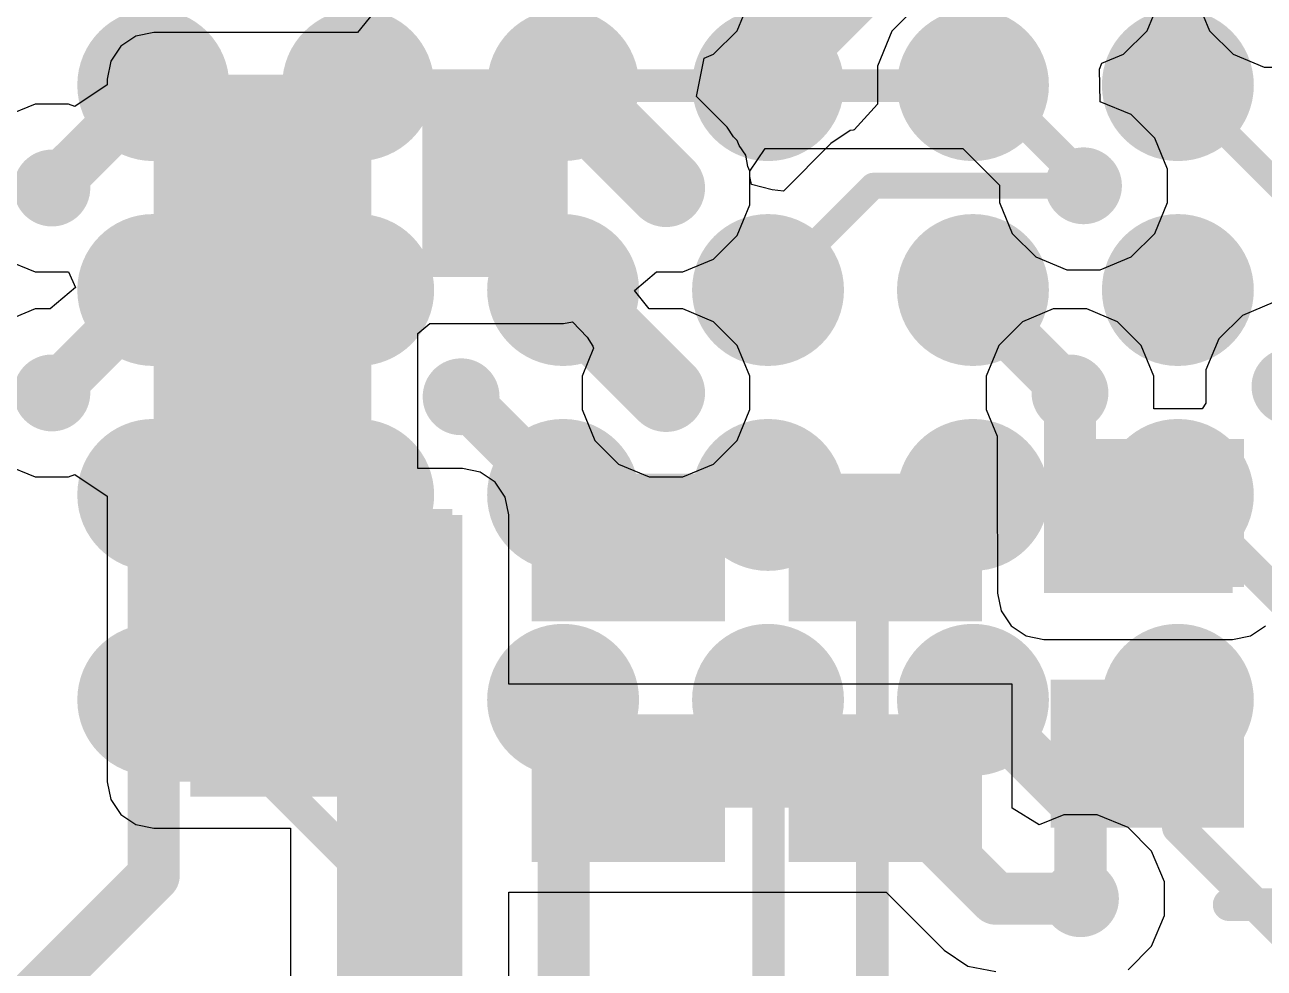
# Model space of a CAD drawing. Header units: millimetres. Extents: x -1.7 to 76.1, y -1.1 to 50.5.
# Drawn here: x 16.326 to 21.164, y 18.017 to 21.7 of the extents above; entities that cross this region are included whole.
import ezdxf

# ---------------------------------------------------------------- set-up
doc = ezdxf.new("R2010")
doc.units = ezdxf.units.MM
for name, color, linetype in [('BottomLayer', 5, 'Continuous'), ('BottomPaste', 16, 'Continuous'), ('BottomSolder', 6, 'Continuous'), ('TopLayer', 1, 'Continuous'), ('TopOverlay', 2, 'Continuous'), ('TopPaste', 8, 'Continuous'), ('TopSolder', 216, 'Continuous'), ('ViaHoleLayer', 16, 'Continuous')]:
    doc.layers.add(name, color=color, linetype=linetype)

# ---------------------------------------------------------------- blocks, each defined once
blk = doc.blocks.new('C___0402_B_9')
at = {"layer": 'BottomLayer'}
for points in [[(-0.2413, 0.3175), (-0.2412999999999999, -0.3175), (-0.6985, -0.3175), (-0.6985, 0.3175)], [(0.6985, 0.3175), (0.6985, -0.3175), (0.2413, -0.3175), (0.2412999999999999, 0.3175)]]:
    blk.add_hatch(color=5, dxfattribs=at).paths.add_polyline_path(points)
at = {"layer": 'BottomPaste'}
for points in [[(-0.2413, 0.3175), (-0.2412999999999999, -0.3175), (-0.6985, -0.3175), (-0.6985, 0.3175)], [(0.6985, 0.3175), (0.6985, -0.3175), (0.2413, -0.3175), (0.2412999999999999, 0.3175)]]:
    blk.add_hatch(color=16, dxfattribs=at).paths.add_polyline_path(points)
at = {"layer": 'BottomSolder'}
for points in [[(-0.18130012, 0.37749988), (-0.18130012, -0.37749988), (-0.7584998799999999, -0.37749988), (-0.7584998799999999, 0.37749988)], [(0.7584998799999999, 0.37749988), (0.7584998799999999, -0.37749988), (0.18130012, -0.37749988), (0.18130012, 0.37749988)]]:
    blk.add_hatch(color=6, dxfattribs=at).paths.add_polyline_path(points)
blk = doc.blocks.new('C___0402_B_10')
at = {"layer": 'BottomLayer'}
for points in [[(-0.2413, 0.3175), (-0.2412999999999999, -0.3175), (-0.6985, -0.3175), (-0.6985, 0.3175)], [(0.6985, 0.3175), (0.6985, -0.3175), (0.2413, -0.3175), (0.2412999999999999, 0.3175)]]:
    blk.add_hatch(color=5, dxfattribs=at).paths.add_polyline_path(points)
at = {"layer": 'BottomPaste'}
for points in [[(-0.2413, 0.3175), (-0.2412999999999999, -0.3175), (-0.6985, -0.3175), (-0.6985, 0.3175)], [(0.6985, 0.3175), (0.6985, -0.3175), (0.2413, -0.3175), (0.2412999999999999, 0.3175)]]:
    blk.add_hatch(color=16, dxfattribs=at).paths.add_polyline_path(points)
at = {"layer": 'BottomSolder'}
for points in [[(-0.18130012, 0.37749988), (-0.18130012, -0.37749988), (-0.7584998799999999, -0.37749988), (-0.7584998799999999, 0.37749988)], [(0.7584998799999999, 0.37749988), (0.7584998799999999, -0.37749988), (0.18130012, -0.37749988), (0.18130012, 0.37749988)]]:
    blk.add_hatch(color=6, dxfattribs=at).paths.add_polyline_path(points)
blk = doc.blocks.new('C___0402_B_11')
at = {"layer": 'BottomLayer'}
for points in [[(-0.2413, 0.3175), (-0.2412999999999999, -0.3175), (-0.6985, -0.3175), (-0.6985, 0.3175)], [(0.6985, 0.3175), (0.6985, -0.3175), (0.2413, -0.3175), (0.2412999999999999, 0.3175)]]:
    blk.add_hatch(color=5, dxfattribs=at).paths.add_polyline_path(points)
at = {"layer": 'BottomPaste'}
for points in [[(-0.2413, 0.3175), (-0.2412999999999999, -0.3175), (-0.6985, -0.3175), (-0.6985, 0.3175)], [(0.6985, 0.3175), (0.6985, -0.3175), (0.2413, -0.3175), (0.2412999999999999, 0.3175)]]:
    blk.add_hatch(color=16, dxfattribs=at).paths.add_polyline_path(points)
at = {"layer": 'BottomSolder'}
for points in [[(-0.18130012, 0.37749988), (-0.18130012, -0.37749988), (-0.7584998799999999, -0.37749988), (-0.7584998799999999, 0.37749988)], [(0.7584998799999999, 0.37749988), (0.7584998799999999, -0.37749988), (0.18130012, -0.37749988), (0.18130012, 0.37749988)]]:
    blk.add_hatch(color=6, dxfattribs=at).paths.add_polyline_path(points)
blk = doc.blocks.new('R___0402_B_130')
at = {"layer": 'BottomLayer'}
for points in [[(-0.2413, 0.3175), (-0.2412999999999999, -0.3175), (-0.6985, -0.3175), (-0.6985, 0.3175)], [(0.6985, 0.3175), (0.6985, -0.3175), (0.2413, -0.3175), (0.2412999999999999, 0.3175)]]:
    blk.add_hatch(color=5, dxfattribs=at).paths.add_polyline_path(points)
at = {"layer": 'BottomPaste'}
for points in [[(-0.2413, 0.3175), (-0.2412999999999999, -0.3175), (-0.6985, -0.3175), (-0.6985, 0.3175)], [(0.6985, 0.3175), (0.6985, -0.3175), (0.2413, -0.3175), (0.2412999999999999, 0.3175)]]:
    blk.add_hatch(color=16, dxfattribs=at).paths.add_polyline_path(points)
at = {"layer": 'BottomSolder'}
for points in [[(-0.18629884, 0.37250116), (-0.1862988399999999, -0.37250116), (-0.75350116, -0.37250116), (-0.75350116, 0.37250116)], [(0.75350116, 0.37250116), (0.75350116, -0.37250116), (0.18629884, -0.37250116), (0.1862988399999999, 0.37250116)]]:
    blk.add_hatch(color=6, dxfattribs=at).paths.add_polyline_path(points)
blk = doc.blocks.new('196_LFBGA__12_12__217')
at = {"layer": 'TopLayer'}
h = blk.add_hatch(color=1, dxfattribs=at)
edge = h.paths.add_edge_path()
edge.add_arc((-1.20000014, -2.79999948), 0.19499834, 0, 360)
h = blk.add_hatch(color=1, dxfattribs=at)
edge = h.paths.add_edge_path()
edge.add_arc((-0.3999992, -2.79999948), 0.19499834, 0, 360)
h = blk.add_hatch(color=1, dxfattribs=at)
edge = h.paths.add_edge_path()
edge.add_arc((0.3999992, -2.79999948), 0.19499834, 0, 360)
h = blk.add_hatch(color=1, dxfattribs=at)
edge = h.paths.add_edge_path()
edge.add_arc((1.20000014, -2.79999948), 0.19499834, 0, 360)
h = blk.add_hatch(color=1, dxfattribs=at)
edge = h.paths.add_edge_path()
edge.add_arc((2.00000108, -2.79999948), 0.19499834, 0, 360)
h = blk.add_hatch(color=1, dxfattribs=at)
edge = h.paths.add_edge_path()
edge.add_arc((2.79999948, -2.79999948), 0.19499834, 0, 360)
h = blk.add_hatch(color=1, dxfattribs=at)
edge = h.paths.add_edge_path()
edge.add_arc((-1.20000014, -3.60000042), 0.19499834, 0, 360)
h = blk.add_hatch(color=1, dxfattribs=at)
edge = h.paths.add_edge_path()
edge.add_arc((-0.3999992, -3.60000042), 0.19499834, 0, 360)
h = blk.add_hatch(color=1, dxfattribs=at)
edge = h.paths.add_edge_path()
edge.add_arc((0.3999992, -3.60000042), 0.19499834, 0, 360)
h = blk.add_hatch(color=1, dxfattribs=at)
edge = h.paths.add_edge_path()
edge.add_arc((1.20000014, -3.60000042), 0.19499834, 0, 360)
h = blk.add_hatch(color=1, dxfattribs=at)
edge = h.paths.add_edge_path()
edge.add_arc((2.00000108, -3.60000042), 0.19499834, 0, 360)
h = blk.add_hatch(color=1, dxfattribs=at)
edge = h.paths.add_edge_path()
edge.add_arc((2.79999948, -3.60000042), 0.19499834, 0, 360)
h = blk.add_hatch(color=1, dxfattribs=at)
edge = h.paths.add_edge_path()
edge.add_arc((-1.20000014, -4.39999882), 0.19499834, 0, 360)
h = blk.add_hatch(color=1, dxfattribs=at)
edge = h.paths.add_edge_path()
edge.add_arc((-0.3999992, -4.39999882), 0.19499834, 0, 360)
h = blk.add_hatch(color=1, dxfattribs=at)
edge = h.paths.add_edge_path()
edge.add_arc((0.3999992, -4.39999882), 0.19499834, 0, 360)
h = blk.add_hatch(color=1, dxfattribs=at)
edge = h.paths.add_edge_path()
edge.add_arc((1.20000014, -4.39999882), 0.19499834, 0, 360)
h = blk.add_hatch(color=1, dxfattribs=at)
edge = h.paths.add_edge_path()
edge.add_arc((2.00000108, -4.39999882), 0.19499834, 0, 360)
h = blk.add_hatch(color=1, dxfattribs=at)
edge = h.paths.add_edge_path()
edge.add_arc((2.79999948, -4.39999882), 0.19499834, 0, 360)
h = blk.add_hatch(color=1, dxfattribs=at)
edge = h.paths.add_edge_path()
edge.add_arc((-1.20000014, -5.19999976), 0.19499834, 0, 360)
h = blk.add_hatch(color=1, dxfattribs=at)
edge = h.paths.add_edge_path()
edge.add_arc((-0.3999992, -5.19999976), 0.19499834, 0, 360)
h = blk.add_hatch(color=1, dxfattribs=at)
edge = h.paths.add_edge_path()
edge.add_arc((0.3999992, -5.19999976), 0.19499834, 0, 360)
h = blk.add_hatch(color=1, dxfattribs=at)
edge = h.paths.add_edge_path()
edge.add_arc((1.20000014, -5.19999976), 0.19499834, 0, 360)
h = blk.add_hatch(color=1, dxfattribs=at)
edge = h.paths.add_edge_path()
edge.add_arc((2.00000108, -5.19999976), 0.19499834, 0, 360)
h = blk.add_hatch(color=1, dxfattribs=at)
edge = h.paths.add_edge_path()
edge.add_arc((2.79999948, -5.19999976), 0.19499834, 0, 360)
at = {"layer": 'TopPaste'}
h = blk.add_hatch(color=8, dxfattribs=at)
edge = h.paths.add_edge_path()
edge.add_arc((-1.20000014, -2.79999948), 0.19499834, 0, 360)
h = blk.add_hatch(color=8, dxfattribs=at)
edge = h.paths.add_edge_path()
edge.add_arc((-0.3999992, -2.79999948), 0.19499834, 0, 360)
h = blk.add_hatch(color=8, dxfattribs=at)
edge = h.paths.add_edge_path()
edge.add_arc((0.3999992, -2.79999948), 0.19499834, 0, 360)
h = blk.add_hatch(color=8, dxfattribs=at)
edge = h.paths.add_edge_path()
edge.add_arc((1.20000014, -2.79999948), 0.19499834, 0, 360)
h = blk.add_hatch(color=8, dxfattribs=at)
edge = h.paths.add_edge_path()
edge.add_arc((2.00000108, -2.79999948), 0.19499834, 0, 360)
h = blk.add_hatch(color=8, dxfattribs=at)
edge = h.paths.add_edge_path()
edge.add_arc((2.79999948, -2.79999948), 0.19499834, 0, 360)
h = blk.add_hatch(color=8, dxfattribs=at)
edge = h.paths.add_edge_path()
edge.add_arc((-1.20000014, -3.60000042), 0.19499834, 0, 360)
h = blk.add_hatch(color=8, dxfattribs=at)
edge = h.paths.add_edge_path()
edge.add_arc((-0.3999992, -3.60000042), 0.19499834, 0, 360)
h = blk.add_hatch(color=8, dxfattribs=at)
edge = h.paths.add_edge_path()
edge.add_arc((0.3999992, -3.60000042), 0.19499834, 0, 360)
h = blk.add_hatch(color=8, dxfattribs=at)
edge = h.paths.add_edge_path()
edge.add_arc((1.20000014, -3.60000042), 0.19499834, 0, 360)
h = blk.add_hatch(color=8, dxfattribs=at)
edge = h.paths.add_edge_path()
edge.add_arc((2.00000108, -3.60000042), 0.19499834, 0, 360)
h = blk.add_hatch(color=8, dxfattribs=at)
edge = h.paths.add_edge_path()
edge.add_arc((2.79999948, -3.60000042), 0.19499834, 0, 360)
h = blk.add_hatch(color=8, dxfattribs=at)
edge = h.paths.add_edge_path()
edge.add_arc((-1.20000014, -4.39999882), 0.19499834, 0, 360)
h = blk.add_hatch(color=8, dxfattribs=at)
edge = h.paths.add_edge_path()
edge.add_arc((-0.3999992, -4.39999882), 0.19499834, 0, 360)
h = blk.add_hatch(color=8, dxfattribs=at)
edge = h.paths.add_edge_path()
edge.add_arc((0.3999992, -4.39999882), 0.19499834, 0, 360)
h = blk.add_hatch(color=8, dxfattribs=at)
edge = h.paths.add_edge_path()
edge.add_arc((1.20000014, -4.39999882), 0.19499834, 0, 360)
h = blk.add_hatch(color=8, dxfattribs=at)
edge = h.paths.add_edge_path()
edge.add_arc((2.00000108, -4.39999882), 0.19499834, 0, 360)
h = blk.add_hatch(color=8, dxfattribs=at)
edge = h.paths.add_edge_path()
edge.add_arc((2.79999948, -4.39999882), 0.19499834, 0, 360)
h = blk.add_hatch(color=8, dxfattribs=at)
edge = h.paths.add_edge_path()
edge.add_arc((-1.20000014, -5.19999976), 0.19499834, 0, 360)
h = blk.add_hatch(color=8, dxfattribs=at)
edge = h.paths.add_edge_path()
edge.add_arc((-0.3999992, -5.19999976), 0.19499834, 0, 360)
h = blk.add_hatch(color=8, dxfattribs=at)
edge = h.paths.add_edge_path()
edge.add_arc((0.3999992, -5.19999976), 0.19499834, 0, 360)
h = blk.add_hatch(color=8, dxfattribs=at)
edge = h.paths.add_edge_path()
edge.add_arc((1.20000014, -5.19999976), 0.19499834, 0, 360)
h = blk.add_hatch(color=8, dxfattribs=at)
edge = h.paths.add_edge_path()
edge.add_arc((2.00000108, -5.19999976), 0.19499834, 0, 360)
h = blk.add_hatch(color=8, dxfattribs=at)
edge = h.paths.add_edge_path()
edge.add_arc((2.79999948, -5.19999976), 0.19499834, 0, 360)
at = {"layer": 'TopSolder'}
h = blk.add_hatch(color=216, dxfattribs=at)
edge = h.paths.add_edge_path()
edge.add_arc((-1.20000014, -2.79999948), 0.29659834, 0, 360)
h = blk.add_hatch(color=216, dxfattribs=at)
edge = h.paths.add_edge_path()
edge.add_arc((-0.3999992, -2.79999948), 0.29659834, 0, 360)
h = blk.add_hatch(color=216, dxfattribs=at)
edge = h.paths.add_edge_path()
edge.add_arc((0.3999992, -2.79999948), 0.29659834, 0, 360)
h = blk.add_hatch(color=216, dxfattribs=at)
edge = h.paths.add_edge_path()
edge.add_arc((1.20000014, -2.79999948), 0.29659834, 0, 360)
h = blk.add_hatch(color=216, dxfattribs=at)
edge = h.paths.add_edge_path()
edge.add_arc((2.00000108, -2.79999948), 0.29659834, 0, 360)
h = blk.add_hatch(color=216, dxfattribs=at)
edge = h.paths.add_edge_path()
edge.add_arc((2.79999948, -2.79999948), 0.29659834, 0, 360)
h = blk.add_hatch(color=216, dxfattribs=at)
edge = h.paths.add_edge_path()
edge.add_arc((-1.20000014, -3.60000042), 0.29659834, 0, 360)
h = blk.add_hatch(color=216, dxfattribs=at)
edge = h.paths.add_edge_path()
edge.add_arc((-0.3999992, -3.60000042), 0.29659834, 0, 360)
h = blk.add_hatch(color=216, dxfattribs=at)
edge = h.paths.add_edge_path()
edge.add_arc((0.3999992, -3.60000042), 0.29659834, 0, 360)
h = blk.add_hatch(color=216, dxfattribs=at)
edge = h.paths.add_edge_path()
edge.add_arc((1.20000014, -3.60000042), 0.29659834, 0, 360)
h = blk.add_hatch(color=216, dxfattribs=at)
edge = h.paths.add_edge_path()
edge.add_arc((2.00000108, -3.60000042), 0.29659834, 0, 360)
h = blk.add_hatch(color=216, dxfattribs=at)
edge = h.paths.add_edge_path()
edge.add_arc((2.79999948, -3.60000042), 0.29659834, 0, 360)
h = blk.add_hatch(color=216, dxfattribs=at)
edge = h.paths.add_edge_path()
edge.add_arc((-1.20000014, -4.39999882), 0.29659834, 0, 360)
h = blk.add_hatch(color=216, dxfattribs=at)
edge = h.paths.add_edge_path()
edge.add_arc((-0.3999992, -4.39999882), 0.29659834, 0, 360)
h = blk.add_hatch(color=216, dxfattribs=at)
edge = h.paths.add_edge_path()
edge.add_arc((0.3999992, -4.39999882), 0.29659834, 0, 360)
h = blk.add_hatch(color=216, dxfattribs=at)
edge = h.paths.add_edge_path()
edge.add_arc((1.20000014, -4.39999882), 0.29659834, 0, 360)
h = blk.add_hatch(color=216, dxfattribs=at)
edge = h.paths.add_edge_path()
edge.add_arc((2.00000108, -4.39999882), 0.29659834, 0, 360)
h = blk.add_hatch(color=216, dxfattribs=at)
edge = h.paths.add_edge_path()
edge.add_arc((2.79999948, -4.39999882), 0.29659834, 0, 360)
h = blk.add_hatch(color=216, dxfattribs=at)
edge = h.paths.add_edge_path()
edge.add_arc((-1.20000014, -5.19999976), 0.29659834, 0, 360)
h = blk.add_hatch(color=216, dxfattribs=at)
edge = h.paths.add_edge_path()
edge.add_arc((-0.3999992, -5.19999976), 0.29659834, 0, 360)
h = blk.add_hatch(color=216, dxfattribs=at)
edge = h.paths.add_edge_path()
edge.add_arc((0.3999992, -5.19999976), 0.29659834, 0, 360)
h = blk.add_hatch(color=216, dxfattribs=at)
edge = h.paths.add_edge_path()
edge.add_arc((1.20000014, -5.19999976), 0.29659834, 0, 360)
h = blk.add_hatch(color=216, dxfattribs=at)
edge = h.paths.add_edge_path()
edge.add_arc((2.00000108, -5.19999976), 0.29659834, 0, 360)
h = blk.add_hatch(color=216, dxfattribs=at)
edge = h.paths.add_edge_path()
edge.add_arc((2.79999948, -5.19999976), 0.29659834, 0, 360)
at = {"layer": 'TopOverlay', "const_width": 0.127}
blk.add_lwpolyline([(2.99999908, -6.000000699999999), (6.000000699999999, -6.000000699999999)], dxfattribs=at)
at = {"layer": 'TopOverlay', "const_width": 0.0635}
blk.add_lwpolyline([(2.96824908, -6.000000699999999, 1), (3.03174908, -6.000000699999999, 1)], format="xyb", close=True, dxfattribs=at)
blk = doc.blocks.new('SOT_23_B_219')
at = {"layer": 'BottomLayer'}
for points in [[(-1.36000109, 1.46000089), (-0.54000019, 1.46000089), (-0.54000019, 0.54000019), (-1.36000109, 0.54000019)], [(0.54000019, 1.46000089), (1.36000109, 1.46000089), (1.36000109, 0.54000019), (0.54000019, 0.54000019)], [(-0.41000045, -0.54000019), (0.41000045, -0.54000019), (0.41000045, -1.46000089), (-0.41000045, -1.46000089)]]:
    blk.add_hatch(color=5, dxfattribs=at).paths.add_polyline_path(points)
at = {"layer": 'BottomPaste'}
for points in [[(-1.36000109, 1.46000089), (-0.54000019, 1.46000089), (-0.54000019, 0.54000019), (-1.36000109, 0.54000019)], [(0.54000019, 1.46000089), (1.36000109, 1.46000089), (1.36000109, 0.54000019), (0.54000019, 0.54000019)], [(-0.41000045, -0.54000019), (0.41000045, -0.54000019), (0.41000045, -1.46000089), (-0.41000045, -1.46000089)]]:
    blk.add_hatch(color=16, dxfattribs=at).paths.add_polyline_path(points)
at = {"layer": 'BottomSolder'}
for points in [[(-1.46160109, 1.56160089), (-0.43840019, 1.56160089), (-0.43840019, 0.43840019), (-1.46160109, 0.43840019)], [(0.43840019, 1.56160089), (1.46160109, 1.56160089), (1.46160109, 0.43840019), (0.43840019, 0.43840019)], [(-0.51160045, -0.43840019), (0.51160045, -0.43840019), (0.51160045, -1.56160089), (-0.51160045, -1.56160089)]]:
    blk.add_hatch(color=6, dxfattribs=at).paths.add_polyline_path(points)

msp = doc.modelspace()

# ---------------------------------------------------------------- hatches: boundary and pattern name
at = {"layer": 'BottomLayer'}
for points in [[(16.82900114, 18.7452), (17.67839746, 18.7452), (17.67839746, 21.4884), (16.82900114, 21.4884)], [(17.907, 20.71499794), (18.42900048, 20.71499794), (18.42900048, 21.52649746), (17.907, 21.52649746)], [(20.30440186, 19.4818), (21.04100186, 19.4818), (21.04100186, 19.9644), (20.30440186, 19.9644)], [(17.54385112, 17.96019776), (18.034, 17.96019776), (18.034, 19.7866), (17.54385112, 19.7866)]]:
    msp.add_hatch(color=5, dxfattribs=at).paths.add_polyline_path(points)
h = msp.add_hatch(color=5, dxfattribs=at)
edge = h.paths.add_edge_path()
edge.add_arc((16.4313997, 21.0630008), 0.1499997, 0, 360)
h = msp.add_hatch(color=5, dxfattribs=at)
edge = h.paths.add_edge_path()
edge.add_arc((18.82899968, 21.0630008), 0.1499997, 0, 360)
h = msp.add_hatch(color=5, dxfattribs=at)
edge = h.paths.add_edge_path()
edge.add_arc((20.45880338, 21.0717003), 0.1499997, 0, 360)
h = msp.add_hatch(color=5, dxfattribs=at)
edge = h.paths.add_edge_path()
edge.add_arc((21.26480126, 20.28792742), 0.1499997, 0, 360)
h = msp.add_hatch(color=5, dxfattribs=at)
edge = h.paths.add_edge_path()
edge.add_arc((16.4313997, 20.26299986), 0.1499997, 0, 360)
h = msp.add_hatch(color=5, dxfattribs=at)
edge = h.paths.add_edge_path()
edge.add_arc((18.02900128, 20.24800116), 0.1499997, 0, 360)
h = msp.add_hatch(color=5, dxfattribs=at)
edge = h.paths.add_edge_path()
edge.add_arc((18.82899968, 20.26299986), 0.1499997, 0, 360)
h = msp.add_hatch(color=5, dxfattribs=at)
edge = h.paths.add_edge_path()
edge.add_arc((20.40600186, 20.26299986), 0.1499997, 0, 360)
h = msp.add_hatch(color=5, dxfattribs=at)
edge = h.paths.add_edge_path()
edge.add_arc((20.447, 18.28839878), 0.1499997, 0, 360)
h = msp.add_hatch(color=5, dxfattribs=at)
edge = h.paths.add_edge_path()
edge.add_arc((17.8562, 18.1864), 0.1499997, 0, 360)
at = {"layer": 'TopLayer'}
h = msp.add_hatch(color=1, dxfattribs=at)
edge = h.paths.add_edge_path()
edge.add_arc((16.4313997, 21.0630008), 0.1499997, 0, 360)
h = msp.add_hatch(color=1, dxfattribs=at)
edge = h.paths.add_edge_path()
edge.add_arc((18.82899968, 21.0630008), 0.1499997, 0, 360)
h = msp.add_hatch(color=1, dxfattribs=at)
edge = h.paths.add_edge_path()
edge.add_arc((20.45880338, 21.0717003), 0.1499997, 0, 360)
h = msp.add_hatch(color=1, dxfattribs=at)
edge = h.paths.add_edge_path()
edge.add_arc((21.26480126, 20.28792742), 0.1499997, 0, 360)
h = msp.add_hatch(color=1, dxfattribs=at)
edge = h.paths.add_edge_path()
edge.add_arc((16.4313997, 20.26299986), 0.1499997, 0, 360)
h = msp.add_hatch(color=1, dxfattribs=at)
edge = h.paths.add_edge_path()
edge.add_arc((18.02900128, 20.24800116), 0.1499997, 0, 360)
h = msp.add_hatch(color=1, dxfattribs=at)
edge = h.paths.add_edge_path()
edge.add_arc((18.82899968, 20.26299986), 0.1499997, 0, 360)
h = msp.add_hatch(color=1, dxfattribs=at)
edge = h.paths.add_edge_path()
edge.add_arc((20.40600186, 20.26299986), 0.1499997, 0, 360)
h = msp.add_hatch(color=1, dxfattribs=at)
edge = h.paths.add_edge_path()
edge.add_arc((20.447, 18.28839878), 0.1499997, 0, 360)
h = msp.add_hatch(color=1, dxfattribs=at)
edge = h.paths.add_edge_path()
edge.add_arc((17.8562, 18.1864), 0.1499997, 0, 360)
at = {"layer": 'ViaHoleLayer'}
h = msp.add_hatch(color=16, dxfattribs=at)
edge = h.paths.add_edge_path()
edge.add_arc((16.4313997, 21.0630008), 0.0999998, 0, 360)
h = msp.add_hatch(color=16, dxfattribs=at)
edge = h.paths.add_edge_path()
edge.add_arc((18.82899968, 21.0630008), 0.0999998, 0, 360)
h = msp.add_hatch(color=16, dxfattribs=at)
edge = h.paths.add_edge_path()
edge.add_arc((20.45880338, 21.0717003), 0.0999998, 0, 360)
h = msp.add_hatch(color=16, dxfattribs=at)
edge = h.paths.add_edge_path()
edge.add_arc((16.4313997, 20.26299986), 0.0999998, 0, 360)
h = msp.add_hatch(color=16, dxfattribs=at)
edge = h.paths.add_edge_path()
edge.add_arc((18.02900128, 20.24800116), 0.0999998, 0, 360)
h = msp.add_hatch(color=16, dxfattribs=at)
edge = h.paths.add_edge_path()
edge.add_arc((18.82899968, 20.26299986), 0.0999998, 0, 360)
h = msp.add_hatch(color=16, dxfattribs=at)
edge = h.paths.add_edge_path()
edge.add_arc((20.40600186, 20.26299986), 0.0999998, 0, 360)
h = msp.add_hatch(color=16, dxfattribs=at)
edge = h.paths.add_edge_path()
edge.add_arc((20.447, 18.28839878), 0.0999998, 0, 360)
h = msp.add_hatch(color=16, dxfattribs=at)
edge = h.paths.add_edge_path()
edge.add_arc((17.8562, 18.1864), 0.0999998, 0, 360)

# ---------------------------------------------------------------- linework, layer by layer
at = {"layer": 'BottomLayer'}
for p, q in [((20.70689534, 21.67731504), (20.75680126, 21.79779486)), ((20.90120026, 21.79779486), (20.95110618, 21.67731504)), ((17.70420386, 21.76715992), (17.62445294, 21.66968234)), ((20.61468572, 21.58510542), (20.70689534, 21.67731504)), ((20.95110618, 21.67731504), (21.0433158, 21.58510542)), ((16.75962866, 21.65588252), (16.70081496, 21.61658618)), ((16.82900114, 21.66968234), (16.75962866, 21.65588252)), ((17.62445294, 21.66968234), (16.82900114, 21.66968234)), ((16.70081496, 21.61658618), (16.66151862, 21.55777248)), ((20.53011388, 21.55007374), (20.61468572, 21.58510542)), ((21.0433158, 21.58510542), (21.16379562, 21.5351995)), ((16.66151862, 21.55777248), (16.6477188, 21.4884)), ((20.52166076, 21.5265), (20.53011388, 21.55007374)), ((21.16379562, 21.5351995), (21.2942043, 21.5351995)), ((16.6477188, 21.4884), (16.6477188, 21.46566954)), ((20.52401026, 21.3995), (20.52166076, 21.5265)), ((16.6477188, 21.46566954), (16.52071626, 21.38081322)), ((16.36619536, 21.3908005), (16.24571554, 21.34089458)), ((16.49660404, 21.3908005), (16.36619536, 21.3908005)), ((16.52071626, 21.38081322), (16.49660404, 21.3908005)), ((20.64448754, 21.34959408), (20.52401026, 21.3995)), ((20.73669716, 21.25738446), (20.64448754, 21.34959408)), ((20.78660308, 21.13690464), (20.73669716, 21.25738446)), ((19.15679938, 21.1282026), (19.21611346, 21.21697306)), ((19.21611346, 21.21697306), (19.98773752, 21.21697306)), ((19.98773752, 21.21697306), (20.13100368, 21.0737069)), ((19.15679938, 20.99779646), (19.15679938, 21.1282026)), ((20.78660308, 21.00649596), (20.78660308, 21.13690464)), ((20.13100368, 21.0737069), (20.13100368, 21.00649596)), ((20.13100368, 21.00649596), (20.1809096, 20.88601614)), ((20.73669716, 20.88601614), (20.78660308, 21.00649596)), ((19.10689346, 20.87731664), (19.15679938, 20.99779646)), ((19.01468384, 20.78510702), (19.10689346, 20.87731664)), ((20.1809096, 20.88601614), (20.27311922, 20.79380652)), ((20.64448754, 20.79380652), (20.73669716, 20.88601614)), ((16.24571554, 20.78510702), (16.36619536, 20.7352011)), ((18.89420402, 20.7352011), (19.01468384, 20.78510702)), ((20.27311922, 20.79380652), (20.39359904, 20.7439006)), ((20.52400772, 20.7439006), (20.64448754, 20.79380652)), ((16.36619536, 20.7352011), (16.4966015, 20.7352011)), ((16.4966015, 20.7352011), (16.52370838, 20.67488626)), ((18.7054617, 20.66227516), (18.791809, 20.7352011)), ((18.791809, 20.7352011), (18.89420402, 20.7352011)), ((20.39359904, 20.7439006), (20.52400772, 20.7439006)), ((16.52370838, 20.67488626), (16.42528846, 20.59079956)), ((18.76379788, 20.59079956), (18.7054617, 20.66227516)), ((21.19959692, 20.61572712), (21.0791171, 20.5658212)), ((16.36619536, 20.59079956), (16.24571554, 20.54089364)), ((16.42528846, 20.59079956), (16.36619536, 20.59079956)), ((18.89420402, 20.59079956), (18.76379788, 20.59079956)), ((19.01468384, 20.54089364), (18.89420402, 20.59079956)), ((20.34079752, 20.59079956), (20.2203177, 20.54089364)), ((20.4712062, 20.59079956), (20.34079752, 20.59079956)), ((20.59168602, 20.54089364), (20.4712062, 20.59079956)), ((21.0791171, 20.5658212), (20.98690748, 20.47361158)), ((17.85968234, 20.49488154), (17.90700254, 20.5337156)), ((17.90700254, 20.5337156), (18.42900048, 20.5337156)), ((18.42900048, 20.5337156), (18.46336668, 20.54055328)), ((18.46336668, 20.54055328), (18.52064622, 20.48057626)), ((19.10689346, 20.44868402), (19.01468384, 20.54089364)), ((20.2203177, 20.54089364), (20.12810808, 20.44868402)), ((20.68389564, 20.44868402), (20.59168602, 20.54089364)), ((17.85968234, 19.96788234), (17.85968234, 20.49488154)), ((18.52064622, 20.48057626), (18.54299568, 20.44535408)), ((20.98690748, 20.47361158), (20.93700156, 20.35313176)), ((18.54645008, 20.43744452), (18.50119998, 20.3282042)), ((18.54299568, 20.44535408), (18.54645008, 20.43744452)), ((19.15679938, 20.3282042), (19.10689346, 20.44868402)), ((20.12810808, 20.44868402), (20.07820216, 20.3282042)), ((20.73380156, 20.3282042), (20.68389564, 20.44868402)), ((18.50119998, 20.3282042), (18.50119998, 20.19779552)), ((19.15679938, 20.19779552), (19.15679938, 20.3282042)), ((20.07820216, 20.3282042), (20.07820216, 20.19779552)), ((20.73380156, 20.20050062), (20.73380156, 20.3282042)), ((20.93700156, 20.35313176), (20.93700156, 20.22272562)), ((18.50119998, 20.19779552), (18.5511059, 20.0773157)), ((19.10689346, 20.0773157), (19.15679938, 20.19779552)), ((20.07820216, 20.19779552), (20.12112816, 20.09416606)), ((20.92215272, 20.20050062), (20.73380156, 20.20050062)), ((20.93700156, 20.22272562), (20.92215272, 20.20050062)), ((20.12112816, 20.09416606), (20.12112816, 19.71791586)), ((18.5511059, 20.0773157), (18.64331552, 19.98510608)), ((19.01468384, 19.98510608), (19.10689346, 20.0773157)), ((16.24571554, 19.98510608), (16.36619536, 19.93520016)), ((18.64331552, 19.98510608), (18.76379534, 19.93520016)), ((18.89420402, 19.93520016), (19.01468384, 19.98510608)), ((16.36619536, 19.93520016), (16.49660404, 19.93520016)), ((16.49660404, 19.93520016), (16.52071626, 19.94518744)), ((16.52071626, 19.94518744), (16.6477188, 19.86033112)), ((18.034, 19.96788234), (17.85968234, 19.96788234)), ((18.10337248, 19.95408252), (18.034, 19.96788234)), ((18.16218618, 19.91478618), (18.10337248, 19.95408252)), ((18.76379534, 19.93520016), (18.89420402, 19.93520016)), ((18.20148252, 19.85597248), (18.16218618, 19.91478618)), ((16.6477188, 19.86033112), (16.6477188, 18.7452)), ((18.21528234, 19.7866), (18.20148252, 19.85597248)), ((18.21528234, 19.1262), (18.21528234, 19.7866)), ((20.12112816, 19.71791586), (20.12112562, 19.71790316)), ((20.12112562, 19.71790316), (20.12311952, 19.70788032)), ((20.12311952, 19.70788032), (20.12311952, 19.4818)), ((20.12311952, 19.4818), (20.13691934, 19.41242752)), ((20.13691934, 19.41242752), (20.17621568, 19.35361382)), ((20.17621568, 19.35361382), (20.23502938, 19.31431748)), ((20.23502938, 19.31431748), (20.30440186, 19.30051766)), ((21.04100186, 19.30051766), (21.11037434, 19.31431748)), ((21.11037434, 19.31431748), (21.16918804, 19.35361382)), ((20.30440186, 19.30051766), (21.04100186, 19.30051766)), ((19.17699746, 19.1262), (18.21528234, 19.1262)), ((19.18970762, 19.12620508), (19.17699746, 19.12620508)), ((19.17699746, 19.12620508), (19.17699746, 19.1262)), ((19.18970762, 19.1262), (19.18970762, 19.12620508)), ((20.18030254, 19.1262), (19.18970762, 19.1262)), ((20.18030254, 18.64134448), (20.18030254, 19.1262)), ((16.6477188, 18.7452), (16.66151862, 18.67582752)), ((16.66151862, 18.67582752), (16.70081496, 18.61701382)), ((20.28628912, 18.57663798), (20.18030254, 18.64134448)), ((16.70081496, 18.61701382), (16.75962866, 18.57771748)), ((20.38179566, 18.61619848), (20.28628912, 18.57663798)), ((20.51220434, 18.61619848), (20.38179566, 18.61619848)), ((20.63268416, 18.56629256), (20.51220434, 18.61619848)), ((16.75962866, 18.57771748), (16.82900114, 18.56391766)), ((16.82900114, 18.56391766), (17.36256878, 18.56391766)), ((17.36256878, 18.56391766), (17.36256878, 17.96019776)), ((20.72489378, 18.47408294), (20.63268416, 18.56629256)), ((20.7747997, 18.35360312), (20.72489378, 18.47408294)), ((20.7747997, 18.22319444), (20.7747997, 18.35360312)), ((18.21528234, 17.96019776), (18.21528234, 18.3134)), ((18.21528234, 18.3134), (19.17699746, 18.3134)), ((19.17699746, 18.3134), (19.17699746, 18.31339492)), ((19.17699746, 18.31339492), (19.18970762, 18.31339492)), ((19.18970762, 18.31339492), (19.18970762, 18.3134)), ((19.18970762, 18.3134), (19.68852806, 18.3134)), ((19.68852806, 18.3134), (19.91496144, 18.08696916)), ((20.72489378, 18.10271462), (20.7747997, 18.22319444)), ((20.63268416, 18.010505), (20.72489378, 18.10271462)), ((19.91496144, 18.08696916), (19.91496652, 18.08696154)), ((19.91496652, 18.08696154), (20.00738696, 18.02520906)), ((20.00738696, 18.02520906), (20.11640376, 18.00352508))]:
    msp.add_line(p, q, dxfattribs=at)
for points, const_width in [([(18.16100254, 21.43760254), (18.1864, 21.463)], 0.127), ([(18.16100254, 21.1328), (18.16100254, 21.43760254)], 0.127), ([(18.1864, 21.463), (20.08964486, 21.463)], 0.127), ([(20.08964486, 21.463), (20.45880338, 21.09384148)], 0.127), ([(20.45880338, 21.0717003), (20.45880338, 21.09384148)], 0.127), ([(20.40600186, 19.71790316), (20.40600186, 20.26299986)], 0.2032), ([(20.40600186, 19.71790316), (20.4060044, 19.71790062)], 0.2032), ([(20.4060044, 19.71790062), (20.70840156, 19.71790062)], 0.2032), ([(18.68170254, 18.7452), (19.55047906, 18.7452)], 0.2032), ([(19.55047906, 18.7452), (19.77390254, 18.7452)], 0.2032), ([(19.77390254, 18.73051372), (19.77390254, 18.7452)], 0.2032), ([(19.68500254, 18.7198), (20.11640376, 18.28839878)], 0.2032), ([(20.11640376, 18.28839878), (20.447, 18.28839878)], 0.2032)]:
    msp.add_lwpolyline(points, dxfattribs=dict(at, const_width=const_width))
for points, const_width in [([(18.12925254, 21.43760254, 1), (18.19275254, 21.43760254, 1)], 0.0635), ([(18.12925254, 21.43760254, 1), (18.19275254, 21.43760254, 1)], 0.0635), ([(18.15465, 21.463, 1), (18.21815, 21.463, 1)], 0.0635), ([(18.15465, 21.463, 1), (18.21815, 21.463, 1)], 0.0635), ([(20.05789486, 21.463, 1), (20.12139486, 21.463, 1)], 0.0635), ([(20.05789486, 21.463, 1), (20.12139486, 21.463, 1)], 0.0635), ([(18.12925254, 21.1328, 1), (18.19275254, 21.1328, 1)], 0.0635), ([(20.42705338, 21.09384148, 1), (20.49055338, 21.09384148, 1)], 0.0635), ([(20.42705338, 21.09384148, 1), (20.49055338, 21.09384148, 1)], 0.0635), ([(20.42705338, 21.0717003, 1), (20.49055338, 21.0717003, 1)], 0.0635), ([(20.35520186, 20.26299986, 1), (20.45680186, 20.26299986, 1)], 0.1016), ([(20.35520186, 19.71790316, 1), (20.45680186, 19.71790316, 1)], 0.1016), ([(20.35520186, 19.71790316, 1), (20.45680186, 19.71790316, 1)], 0.1016), ([(20.3552044, 19.71790062, 1), (20.4568044, 19.71790062, 1)], 0.1016), ([(20.3552044, 19.71790062, 1), (20.4568044, 19.71790062, 1)], 0.1016), ([(20.65760156, 19.71790062, 1), (20.75920156, 19.71790062, 1)], 0.1016), ([(18.63090254, 18.7452, 1), (18.73250254, 18.7452, 1)], 0.1016), ([(19.49967906, 18.7452, 1), (19.60127906, 18.7452, 1)], 0.1016), ([(19.49967906, 18.7452, 1), (19.60127906, 18.7452, 1)], 0.1016), ([(19.72310254, 18.7452, 1), (19.82470254, 18.7452, 1)], 0.1016), ([(19.72310254, 18.7452, 1), (19.82470254, 18.7452, 1)], 0.1016), ([(19.72310254, 18.73051372, 1), (19.82470254, 18.73051372, 1)], 0.1016), ([(19.63420254, 18.7198, 1), (19.73580254, 18.7198, 1)], 0.1016), ([(20.06560376, 18.28839878, 1), (20.16720376, 18.28839878, 1)], 0.1016), ([(20.06560376, 18.28839878, 1), (20.16720376, 18.28839878, 1)], 0.1016), ([(20.3962, 18.28839878, 1), (20.4978, 18.28839878, 1)], 0.1016)]:
    msp.add_lwpolyline(points, format="xyb", close=True, dxfattribs=dict(at, const_width=const_width))
at = {"layer": 'TopLayer'}
for p, q in [((19.10689346, 21.67731504), (19.15679938, 21.79779486)), ((19.81602844, 21.7808429), (19.71115946, 21.67597392)), ((19.01468384, 21.58510542), (19.10689346, 21.67731504)), ((19.71115946, 21.67597392), (19.65440316, 21.53895362)), ((18.97787416, 21.5698578), (19.01468384, 21.58510542)), ((18.94807488, 21.4200486), (18.97787416, 21.5698578)), ((19.65440316, 21.53895362), (19.65440316, 21.39065064)), ((19.06706118, 21.3010623), (18.94807488, 21.4200486)), ((19.65440316, 21.39065064), (19.56368198, 21.29039684)), ((19.09231894, 21.26325948), (19.06706118, 21.3010623)), ((19.56368198, 21.29039684), (19.5589906, 21.28912176)), ((19.10689346, 21.24868496), (19.09231894, 21.26325948)), ((19.1147827, 21.22964004), (19.10689346, 21.24868496)), ((19.54850548, 21.28703642), (19.47288968, 21.23651074)), ((19.5589906, 21.28912176), (19.54850548, 21.28703642)), ((19.14004046, 21.19183722), (19.1147827, 21.22964004)), ((19.47288968, 21.23651074), (19.28763732, 21.05125838)), ((19.14891014, 21.1472526), (19.14004046, 21.19183722)), ((19.15679938, 21.12820514), (19.14891014, 21.1472526)), ((19.15679938, 21.10758796), (19.15679938, 21.12820514)), ((19.16301984, 21.07632564), (19.15679938, 21.10758796)), ((19.24277838, 21.05557638), (19.16301984, 21.07632564)), ((19.28763732, 21.05125838), (19.24277838, 21.05557638))]:
    msp.add_line(p, q, dxfattribs=at)
for points, const_width in [([(19.22720056, 21.46480086), (19.62719976, 21.86480006)], 0.2032), ([(18.42719962, 21.46480086), (18.82899968, 21.0630008)], 0.3048), ([(16.4313997, 21.065998), (16.8284017, 21.463)], 0.2032), ([(16.8284017, 21.463), (16.82900114, 21.463)], 0.2032), ([(20.82900076, 21.463), (21.26480126, 21.0271995)], 0.1016), ([(16.4313997, 21.0630008), (16.4313997, 21.065998)], 0.2032), ([(19.22900142, 20.66299906), (19.63770266, 21.0717003)], 0.1016), ([(19.63770266, 21.0717003), (20.45880338, 21.0717003)], 0.1016), ([(18.42719962, 20.66479992), (18.82899968, 20.26299986)], 0.3048), ([(16.4313997, 20.26419874), (16.82900114, 20.66180018)], 0.2032), ([(20.0272015, 20.64180022), (20.0272015, 20.66479992)], 0.2032), ([(17.2314997, 20.264247), (17.62900208, 20.66174938)], 0.127), ([(20.0272015, 20.64180022), (20.40600186, 20.26299986)], 0.2032), ([(16.82900114, 20.66180018), (16.82900114, 20.66299906)], 0.0762), ([(17.62900208, 20.66174938), (17.62900208, 20.66299906)], 0.0762), ([(17.2314997, 18.8111003), (17.2314997, 20.26299986)], 0.127), ([(18.02900128, 20.24800116), (18.42900048, 19.84800196)], 0.2032), ([(16.4313997, 20.26299986), (16.4313997, 20.26419874)], 0.0762), ([(17.23025002, 20.264247), (17.2314997, 20.264247)], 0.0762), ([(16.82900114, 19.06299972), (16.82900114, 19.86300066)], 0.2032), ([(19.22900142, 19.86300066), (19.6342, 19.45780208)], 0.127), ([(20.82900076, 19.86300066), (21.2598, 19.43220142)], 0.127), ([(19.6342, 17.9324), (19.6342, 19.45780208)], 0.127), ([(16.82900114, 18.37840114), (16.82900114, 19.06299972)], 0.2032), ([(18.42900048, 17.88289794), (18.42900048, 19.06299972)], 0.2032), ([(20.0272015, 19.06480058), (20.447, 18.64500208)], 0.2032), ([(19.22900142, 16.47953524), (19.22900142, 19.06299972)], 0.127), ([(20.82900076, 18.56640178), (20.82900076, 19.06299972)], 0.127), ([(17.2314997, 18.8111003), (17.8562, 18.1864)], 0.127), ([(20.447, 18.28839878), (20.447, 18.64500208)], 0.2032), ([(20.82900076, 18.56640178), (21.3083902, 18.08701234)], 0.127), ([(15.9512, 17.5006), (16.82900114, 18.37840114)], 0.2032)]:
    msp.add_lwpolyline(points, dxfattribs=dict(at, const_width=const_width))
for points, const_width in [([(18.35099962, 21.46480086, 1), (18.50339962, 21.46480086, 1)], 0.1524), ([(16.7776017, 21.463, 1), (16.8792017, 21.463, 1)], 0.1016), ([(16.7776017, 21.463, 1), (16.8792017, 21.463, 1)], 0.1016), ([(16.77820114, 21.463, 1), (16.87980114, 21.463, 1)], 0.1016), ([(19.17640056, 21.46480086, 1), (19.27800056, 21.46480086, 1)], 0.1016), ([(20.80360076, 21.463, 1), (20.85440076, 21.463, 1)], 0.0508), ([(18.75279968, 21.0630008, 1), (18.90519968, 21.0630008, 1)], 0.1524), ([(16.3805997, 21.065998, 1), (16.4821997, 21.065998, 1)], 0.1016), ([(16.3805997, 21.065998, 1), (16.4821997, 21.065998, 1)], 0.1016), ([(16.3805997, 21.0630008, 1), (16.4821997, 21.0630008, 1)], 0.1016), ([(19.61230266, 21.0717003, 1), (19.66310266, 21.0717003, 1)], 0.0508), ([(19.61230266, 21.0717003, 1), (19.66310266, 21.0717003, 1)], 0.0508), ([(20.43340338, 21.0717003, 1), (20.48420338, 21.0717003, 1)], 0.0508), ([(18.35099962, 20.66479992, 1), (18.50339962, 20.66479992, 1)], 0.1524), ([(16.77820114, 20.66180018, 1), (16.87980114, 20.66180018, 1)], 0.1016), ([(19.9764015, 20.66479992, 1), (20.0780015, 20.66479992, 1)], 0.1016), ([(17.59725208, 20.66174938, 1), (17.66075208, 20.66174938, 1)], 0.0635), ([(19.20360142, 20.66299906, 1), (19.25440142, 20.66299906, 1)], 0.0508), ([(19.9764015, 20.64180022, 1), (20.0780015, 20.64180022, 1)], 0.1016), ([(19.9764015, 20.64180022, 1), (20.0780015, 20.64180022, 1)], 0.1016), ([(16.80995114, 20.66299906, 1), (16.84805114, 20.66299906, 1)], 0.0381), ([(16.80995114, 20.66180018, 1), (16.84805114, 20.66180018, 1)], 0.0381), ([(17.60995208, 20.66299906, 1), (17.64805208, 20.66299906, 1)], 0.0381), ([(17.60995208, 20.66174938, 1), (17.64805208, 20.66174938, 1)], 0.0381), ([(18.75279968, 20.26299986, 1), (18.90519968, 20.26299986, 1)], 0.1524), ([(16.3805997, 20.26419874, 1), (16.4821997, 20.26419874, 1)], 0.1016), ([(17.1997497, 20.264247, 1), (17.2632497, 20.264247, 1)], 0.0635), ([(17.1997497, 20.26299986, 1), (17.2632497, 20.26299986, 1)], 0.0635), ([(17.97820128, 20.24800116, 1), (18.07980128, 20.24800116, 1)], 0.1016), ([(20.35520186, 20.26299986, 1), (20.45680186, 20.26299986, 1)], 0.1016), ([(16.4123497, 20.26419874, 1), (16.4504497, 20.26419874, 1)], 0.0381), ([(16.4123497, 20.26299986, 1), (16.4504497, 20.26299986, 1)], 0.0381), ([(17.21120002, 20.264247, 1), (17.24930002, 20.264247, 1)], 0.0381), ([(17.2124497, 20.264247, 1), (17.2505497, 20.264247, 1)], 0.0381), ([(16.77820114, 19.86300066, 1), (16.87980114, 19.86300066, 1)], 0.1016), ([(18.37820048, 19.84800196, 1), (18.47980048, 19.84800196, 1)], 0.1016), ([(19.19725142, 19.86300066, 1), (19.26075142, 19.86300066, 1)], 0.0635), ([(20.79725076, 19.86300066, 1), (20.86075076, 19.86300066, 1)], 0.0635), ([(19.60245, 19.45780208, 1), (19.66595, 19.45780208, 1)], 0.0635), ([(19.60245, 19.45780208, 1), (19.66595, 19.45780208, 1)], 0.0635), ([(16.77820114, 19.06299972, 1), (16.87980114, 19.06299972, 1)], 0.1016), ([(16.77820114, 19.06299972, 1), (16.87980114, 19.06299972, 1)], 0.1016), ([(18.37820048, 19.06299972, 1), (18.47980048, 19.06299972, 1)], 0.1016), ([(19.9764015, 19.06480058, 1), (20.0780015, 19.06480058, 1)], 0.1016), ([(19.19725142, 19.06299972, 1), (19.26075142, 19.06299972, 1)], 0.0635), ([(20.79725076, 19.06299972, 1), (20.86075076, 19.06299972, 1)], 0.0635), ([(17.1997497, 18.8111003, 1), (17.2632497, 18.8111003, 1)], 0.0635), ([(17.1997497, 18.8111003, 1), (17.2632497, 18.8111003, 1)], 0.0635), ([(20.3962, 18.64500208, 1), (20.4978, 18.64500208, 1)], 0.1016), ([(20.3962, 18.64500208, 1), (20.4978, 18.64500208, 1)], 0.1016), ([(20.79725076, 18.56640178, 1), (20.86075076, 18.56640178, 1)], 0.0635), ([(20.79725076, 18.56640178, 1), (20.86075076, 18.56640178, 1)], 0.0635), ([(16.77820114, 18.37840114, 1), (16.87980114, 18.37840114, 1)], 0.1016), ([(16.77820114, 18.37840114, 1), (16.87980114, 18.37840114, 1)], 0.1016), ([(20.3962, 18.28839878, 1), (20.4978, 18.28839878, 1)], 0.1016), ([(17.82445, 18.1864, 1), (17.88795, 18.1864, 1)], 0.0635)]:
    msp.add_lwpolyline(points, format="xyb", close=True, dxfattribs=dict(at, const_width=const_width))

# ---------------------------------------------------------------- block references
for name, p in [('196_LFBGA__12_12__217', (18.02720042, 24.26480034)), ('SOT_23_B_219', (16.53300224, 18.24800008))]:
    msp.add_blockref(name, p)
for name, p, rotation in [('R___0402_B_130', (17.69110254, 21.1328), 180), ('C___0402_B_11', (20.70840156, 19.32420062), 90), ('C___0402_B_9', (18.68170254, 19.1897), 270), ('C___0402_B_10', (19.68500254, 19.1897), 270)]:
    msp.add_blockref(name, p, dxfattribs=dict(rotation=rotation))

doc.saveas('drawing.dxf')
